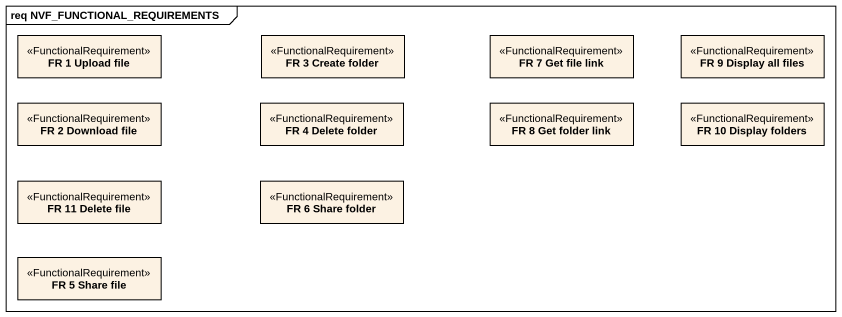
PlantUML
@startuml
mainframe req NVF_FUNCTIONAL_REQUIREMENTS
hide circle
hide empty members
class "FR 1 Upload file" as FR_1_Upload_file <<FunctionalRequirement>>
class "FR 3 Create folder" as FR_3_Create_folder <<FunctionalRequirement>>
class "FR 7 Get file link" as FR_7_Get_file_link <<FunctionalRequirement>>
class "FR 9 Display all files" as FR_9_Display_all_files <<FunctionalRequirement>>
class "FR 2 Download file" as FR_2_Download_file <<FunctionalRequirement>>
class "FR 4 Delete folder" as FR_4_Delete_folder <<FunctionalRequirement>>
class "FR 8 Get folder link" as FR_8_Get_folder_link <<FunctionalRequirement>>
class "FR 10 Display folders" as FR_10_Display_folders <<FunctionalRequirement>>
class "FR 11 Delete file" as FR_11_Delete_file <<FunctionalRequirement>>
class "FR 6 Share folder" as FR_6_Share_folder <<FunctionalRequirement>>
class "FR 5 Share file" as FR_5_Share_file <<FunctionalRequirement>>
@enduml
